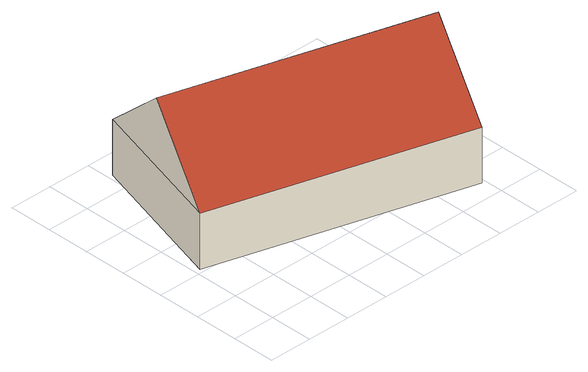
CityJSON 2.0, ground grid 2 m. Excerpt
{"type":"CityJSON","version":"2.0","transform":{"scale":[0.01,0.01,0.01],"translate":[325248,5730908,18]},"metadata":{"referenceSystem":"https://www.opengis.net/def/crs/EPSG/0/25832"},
"CityObjects":{
"building1":{"type":"Building","attributes":{"Geometrietyp2DReferenz":"3000","Gemeindeschluessel":"05170048","function":"31001_2720","roofType":"3100","measuredHeight":5.69},"geometry":[{"type":"Solid","lod":"2","boundaries":[[[[0,1,2,3]],[[4,5,1,0]],[[6,7,5,4]],[[3,2,7,6]],[[0,8,4]],[[6,9,3]],[[3,9,8,0]],[[4,8,9,6]],[[1,5,7,2]]]],"semantics":{"surfaces":[{"type":"WallSurface"},{"type":"RoofSurface"},{"type":"GroundSurface"}],"values":[[0,0,0,0,0,0,1,1,2]]}}]}
},
"vertices":[
[1379,757,273],[1379,757,18],[223,1094,18],[223,1094,273],[1182,86,273],[1182,86,18],[27,418,273],[27,418,18],[1280,422,588],[125,756,588]
]}
